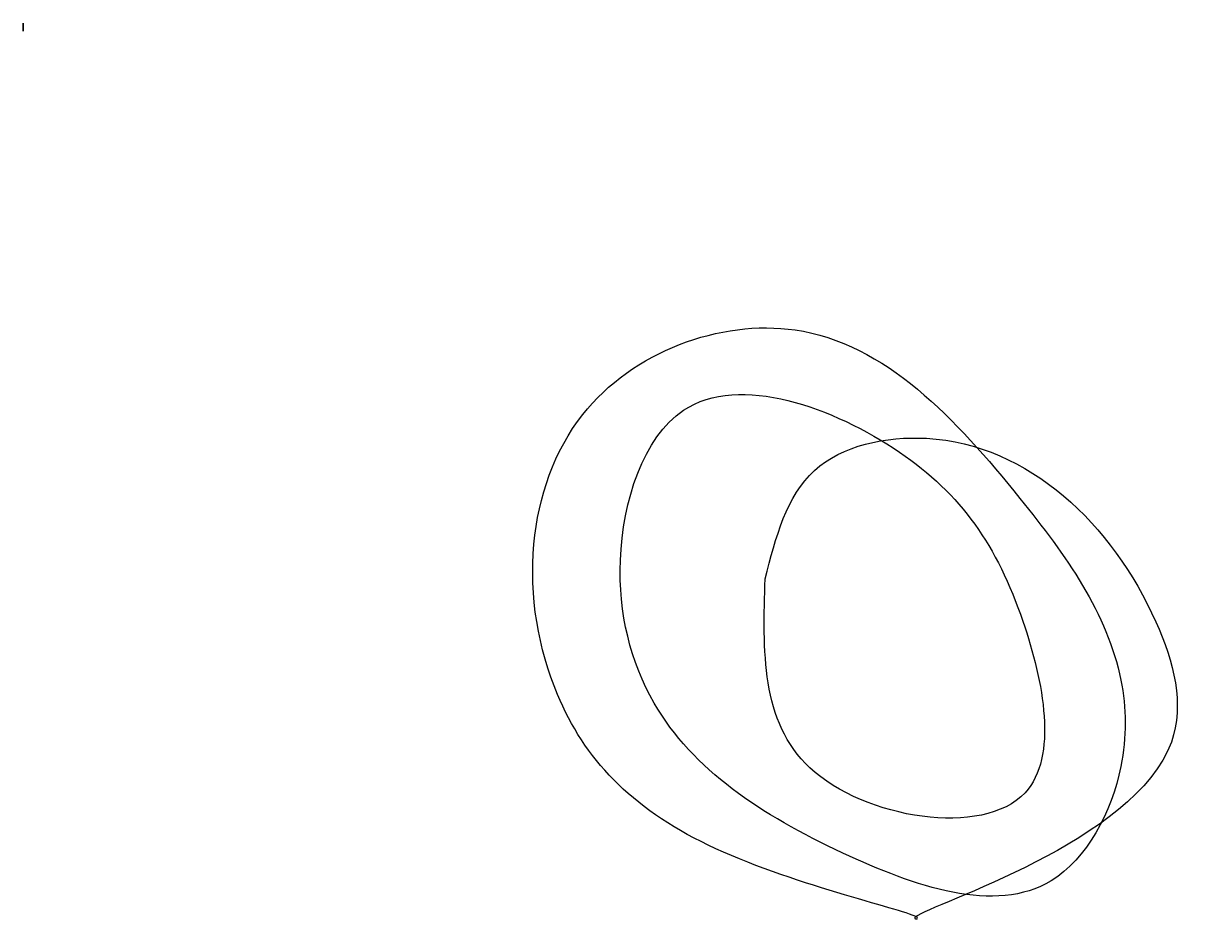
# Model space of a CAD drawing. Header units: inches. Extents: x -1611 to 1113, y -547 to 1555.
import ezdxf

# ---------------------------------------------------------------- set-up
doc = ezdxf.new("R2010")
doc.units = ezdxf.units.IN
doc.header["$MEASUREMENT"] = 0
doc.layers.add('TUNNEL_MAIN', color=254, linetype='Continuous', true_color=0xc2ced6)

msp = doc.modelspace()

# ---------------------------------------------------------------- linework, layer by layer
at = {"layer": 'TUNNEL_MAIN'}
for p, q in [((-1610.8, 1536.7), (-1610.8, 1555.4)), ((-1610.8, 1555.4), (-1610.8, 1536.7)), ((-1610.8, 1536.7), (-1610.8, 1536.7)), ((-1610.8, 1536.7), (-1610.8, 1536.7)), ((129.1, 252.6), (129.1, 252.6)), ((129.1, 252.6), (129.1, 252.6)), ((129.1, 252.6), (129.1, 252.6)), ((129.1, 252.6), (129.1, 252.6))]:
    msp.add_line(p, q, dxfattribs=at)
msp.add_open_spline([(129.1, 252.6), (124, 84.8, -1.1), (113.3, -270.5, -3.3), (860.3, -389.6, 13.7), (738.5, 235.6, -43.8), (503.3, 575.9, 217.8), (-90.7, 794, -41.4), (-247.7, 298.6, 8.3), (-138.1, -131.5, -3.8), (259.5, -392.6, 1.3), (791.3, -577.2, -1), (979.5, -223.9, 1.6), (973.5, 114.6, -5.6), (695.6, 500.2, 66.7), (273.5, 953.5, -324.2), (-300.4, 741.8, 43.7), (-444, 325.5, -12), (-372.4, -85.4, 15.7), (-75, -404, -65.8), (550.8, -544.4, 181), (392.2, -549.4, -483.8), (1181.9, -306.6, 63.8), (1024.7, 300.8, -28.1), (671.4, 643.8, 3.7), (204, 542.4, -0.6), (154.2, 349.9, -0.2), (129.1, 252.6)], degree=3, knots=[0, 0, 0, 0, 455.297515, 963.469669, 1365.411261, 1871.91965, 2402.21783, 2783.827639, 3127.727034, 3693.059044, 4186.019263, 4499.916261, 4702.357811, 5189.908929, 5872.881797, 6438.011779, 6762.469006, 7119.711919, 7619.513919, 8134.431712, 8328.650375, 9080.118717, 9364.577313, 10052.954837, 10326.647099, 10605.891893, 10605.891893, 10605.891893, 10605.891893], dxfattribs=at)

doc.saveas('drawing.dxf')
